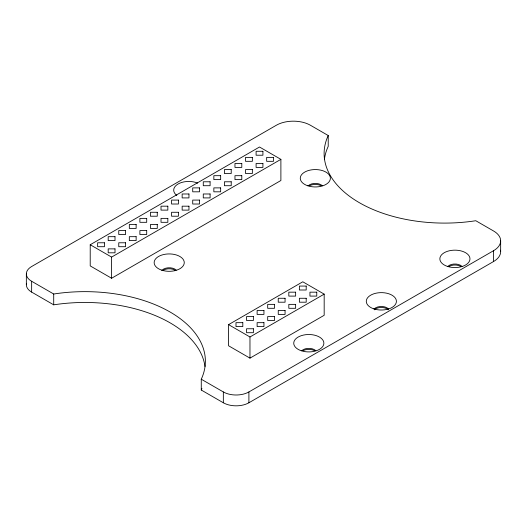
<?xml version="1.0" encoding="UTF-8"?>
<svg xmlns="http://www.w3.org/2000/svg" width="527" height="527" viewBox="0 0 527 527"><rect width="100%" height="100%" fill="white"/><g stroke="black" fill="none" stroke-linecap="round" stroke-linejoin="round"><path stroke-width="0.79" d="M90.216 244.745L90.216 265.904L111.605 278.249L280.891 180.511L280.891 159.352L259.508 147.007L90.216 244.745L111.605 257.09L280.891 159.352M228.58 324.632L302.788 281.787L324.177 294.132L324.177 315.291L249.969 358.136L228.58 345.784L228.58 324.632L249.969 336.977L324.177 294.132M31.646 281.273L53.708 294.013A120.492 69.564 0 0 1 201.274 379.209L223.343 391.95A18.076 10.435 0 0 0 248.902 391.95L493.595 250.681A24.097 13.913 0 0 0 493.595 231.004L475.789 220.727A120.492 69.564 0 0 1 328.222 135.525L310.416 125.248A24.097 13.913 0 0 0 276.332 125.248L31.646 266.517A18.076 10.435 0 0 0 31.646 281.273L31.646 292.096L53.708 304.837A120.492 69.564 0 0 1 205.003 366.509M201.274 379.209L201.274 390.033L223.343 402.773A18.076 10.435 0 0 0 248.902 402.773L493.595 261.504A24.097 13.913 0 0 0 500.518 250.213M500.65 240.839L500.65 251.662M493.595 250.681L493.595 261.504M328.222 135.525L328.222 146.348A120.492 69.564 0 0 0 324.395 159.622M249.969 336.977L249.969 358.136M248.902 391.95L248.902 402.773M223.343 391.95L223.343 402.773M111.605 257.09L111.605 278.249M53.708 294.013L53.708 304.837M26.35 273.895L26.35 284.718M449.169 266.366A8.136 4.697 0 0 1 460.67 266.366M309.573 185.767A8.136 4.697 0 0 1 321.075 185.767M176.808 195.431A15.059 8.695 0 0 1 177.968 184.068A15.059 8.695 0 0 1 197.612 183.1M201.953 388.511A120.492 69.564 0 0 1 201.274 390.033M31.646 292.096A18.076 10.435 0 0 1 26.502 283.355M303.051 350.725A8.136 4.697 0 0 1 314.553 350.725M163.456 270.127A8.136 4.697 0 0 1 174.957 270.127M374.308 309.81A8.136 4.697 0 0 1 388.392 309.81M162.164 270.107A8.136 4.697 0 0 1 176.249 270.107M301.76 350.705A8.136 4.697 0 0 1 315.844 350.705M374.308 308.815A8.136 4.697 0 0 1 388.392 308.815M447.878 266.346A8.136 4.697 0 0 1 461.962 266.346M308.275 185.748A8.136 4.697 0 0 1 322.366 185.748M262.914 151.282L256.102 151.282L256.102 155.221L262.914 155.221L262.914 151.282M252.354 157.382L245.536 157.382L245.536 161.321L252.354 161.321L252.354 157.382M273.48 157.382L266.662 157.382L266.662 161.321L273.48 161.321L273.48 157.382M241.788 163.482L234.97 163.482L234.97 167.415L241.788 167.415L241.788 163.482M262.914 163.482L256.102 163.482L256.102 167.415L262.914 167.415L262.914 163.482M231.221 169.582L224.403 169.582L224.403 173.515L231.221 173.515L231.221 169.582M252.354 169.582L245.536 169.582L245.536 173.515L252.354 173.515L252.354 169.582M220.655 175.682L213.843 175.682L213.843 179.615L220.655 179.615L220.655 175.682M241.788 175.682L234.97 175.682L234.97 179.615L241.788 179.615L241.788 175.682M210.095 181.782L203.277 181.782L203.277 185.715L210.095 185.715L210.095 181.782M231.221 181.782L224.403 181.782L224.403 185.715L231.221 185.715L231.221 181.782M199.529 187.882L192.711 187.882L192.711 191.815L199.529 191.815L199.529 187.882M220.655 187.882L213.843 187.882L213.843 191.815L220.655 191.815L220.655 187.882M188.962 193.982L182.151 193.982L182.151 197.915L188.962 197.915L188.962 193.982M210.095 193.982L203.277 193.982L203.277 197.915L210.095 197.915L210.095 193.982M178.396 200.082L171.585 200.082L171.585 204.015L178.396 204.015L178.396 200.082M199.529 200.082L192.711 200.082L192.711 204.015L199.529 204.015L199.529 200.082M167.836 206.182L161.018 206.182L161.018 210.115L167.836 210.115L167.836 206.182M188.962 206.182L182.151 206.182L182.151 210.115L188.962 210.115L188.962 206.182M157.27 212.276L150.452 212.276L150.452 216.215L157.27 216.215L157.27 212.276M178.396 212.276L171.585 212.276L171.585 216.215L178.396 216.215L178.396 212.276M146.704 218.376L139.892 218.376L139.892 222.315L146.704 222.315L146.704 218.376M167.836 218.376L161.018 218.376L161.018 222.315L167.836 222.315L167.836 218.376M136.137 224.476L129.326 224.476L129.326 228.415L136.137 228.415L136.137 224.476M157.27 224.476L150.452 224.476L150.452 228.415L157.27 228.415L157.27 224.476M125.578 230.576L118.759 230.576L118.759 234.515L125.578 234.515L125.578 230.576M146.704 230.576L139.892 230.576L139.892 234.515L146.704 234.515L146.704 230.576M115.011 236.676L108.193 236.676L108.193 240.608L115.011 240.608L115.011 236.676M136.137 236.676L129.326 236.676L129.326 240.608L136.137 240.608L136.137 236.676M104.445 242.776L97.633 242.776L97.633 246.708L104.445 246.708L104.445 242.776M125.578 242.776L118.759 242.776L118.759 246.708L125.578 246.708L125.578 242.776M115.011 248.876L108.193 248.876L108.193 252.808L115.011 252.808L115.011 248.876M306.2 286.069L299.382 286.069L299.382 290.002L306.2 290.002L306.2 286.069M295.634 292.169L288.816 292.169L288.816 296.102L295.634 296.102L295.634 292.169M316.76 292.169L309.948 292.169L309.948 296.102L316.76 296.102L316.76 292.169M285.067 298.269L278.249 298.269L278.249 302.202L285.067 302.202L285.067 298.269M306.2 298.269L299.382 298.269L299.382 302.202L306.2 302.202L306.2 298.269M274.501 304.369L267.69 304.369L267.69 308.302L274.501 308.302L274.501 304.369M295.634 304.369L288.816 304.369L288.816 308.302L295.634 308.302L295.634 304.369M263.941 310.462L257.123 310.462L257.123 314.402L263.941 314.402L263.941 310.462M285.067 310.462L278.249 310.462L278.249 314.402L285.067 314.402L285.067 310.462M253.375 316.562L246.557 316.562L246.557 320.502L253.375 320.502L253.375 316.562M274.501 316.562L267.69 316.562L267.69 320.502L274.501 320.502L274.501 316.562M242.809 322.662L235.991 322.662L235.991 326.602L242.809 326.602L242.809 322.662M263.941 322.662L257.123 322.662L257.123 326.602L263.941 326.602L263.941 322.662M253.375 328.762L246.557 328.762L246.557 332.702L253.375 332.702L253.375 328.762M301.273 350.745A15.059 8.695 0 0 0 323.868 343.215A15.059 8.695 0 0 0 301.273 335.679A15.059 8.695 0 0 0 301.273 350.745M161.677 270.147A15.059 8.695 0 0 0 184.266 262.617A15.059 8.695 0 0 0 161.677 255.088A15.059 8.695 0 0 0 161.677 270.147M373.821 308.862A15.059 8.695 0 0 0 396.409 301.325A15.059 8.695 0 0 0 373.821 293.796A15.059 8.695 0 0 0 373.821 308.862M307.794 185.787A15.059 8.695 0 0 0 330.383 178.258A15.059 8.695 0 0 0 307.794 170.728A15.059 8.695 0 0 0 307.794 185.787M447.39 266.385A15.059 8.695 0 0 0 469.979 258.856A15.059 8.695 0 0 0 447.39 251.32A15.059 8.695 0 0 0 447.39 266.385"/></g></svg>
